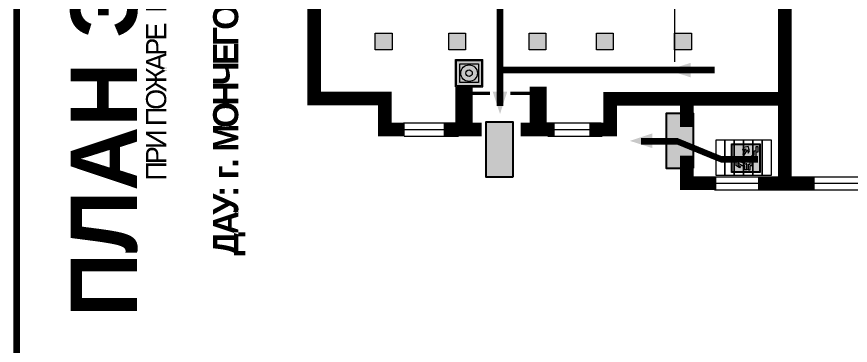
# Model space of a CAD drawing. Header units: millimetres. Extents: x 13810 to 67229, y 12374 to 21950.
# Drawn here: x 25277.2 to 25509.5, y 19099.7 to 19191.3 of the extents above; entities that cross this region are included whole.
import ezdxf

# ---------------------------------------------------------------- set-up
doc = ezdxf.new("R2010")
doc.units = ezdxf.units.MM
doc.layers.add('План_Штампы', color=7, linetype='Continuous')
doc.styles.add('обычный', font='arial.ttf')

# ---------------------------------------------------------------- blocks, each defined once
blk = doc.blocks.new('A$C54414219')
at = {"true_color": 0xffffff}
h = blk.add_hatch(color=7, dxfattribs=at)
h.paths.add_polyline_path([(2.39, -9.45), (2.39, -18.3), (11.23, -18.3), (11.23, -9.45)], flags=0)
h.paths.add_polyline_path([(10.71, -13.87, -1), (2.92, -13.87, -1)], flags=0)
h.paths.add_polyline_path([(8.3, -13.87, -1), (5.33, -13.87, -1)], flags=0)
h.paths.add_polyline_path([(0.41, -7.47), (0.41, -20.27), (13.21, -20.27), (13.21, -7.47)])
h.paths.add_polyline_path([(0.92, -19.77), (12.71, -19.77), (12.71, -7.98), (0.92, -7.98)], flags=16)
h.paths.add_polyline_path([(11.23, -9.45), (11.23, -18.3), (2.39, -18.3), (2.39, -9.45)], flags=0)
at = {"lineweight": 5}
h = blk.add_hatch(color=242, dxfattribs=at)
h.paths.add_polyline_path([(12.71, -7.98), (0.92, -7.98), (0.92, -19.77), (12.71, -19.77)])
h.paths.add_polyline_path([(11.23, -18.3), (2.39, -18.3), (2.39, -9.45), (11.23, -9.45)], flags=16)
h.paths.add_polyline_path([(10.71, -13.87, -1), (2.92, -13.87, -1)], flags=0)
h.paths.add_polyline_path([(8.3, -13.87, -1), (5.33, -13.87, -1)], flags=0)
at = {"true_color": 0xffffff}
h = blk.add_hatch(color=7, dxfattribs=at)
h.paths.add_polyline_path([(2.39, -9.45), (2.39, -18.3), (11.23, -18.3), (11.23, -9.45)])
h.paths.add_polyline_path([(10.71, -13.87, -1), (2.92, -13.87, -1)], flags=16)
h.paths.add_polyline_path([(8.3, -13.87, -1), (5.33, -13.87, -1)], flags=0)
at = {"lineweight": 5}
h = blk.add_hatch(color=242, dxfattribs=at)
h.paths.add_polyline_path([(2.92, -13.87, 1), (10.71, -13.87, 1)])
h.paths.add_polyline_path([(8.3, -13.87, -1), (5.33, -13.87, -1)], flags=16)
at = {"color": 242, "lineweight": 5}
for p, q in [((0.41, -20.27), (0.41, -7.47)), ((0.41, -7.47), (13.21, -7.47)), ((0.41, -7.47), (13.21, -7.47)), ((13.21, -20.27), (13.21, -7.47)), ((0.41, -20.27), (13.21, -20.27))]:
    blk.add_line(p, q, dxfattribs=at)
for points in [[(0.92, -7.98), (12.71, -7.98), (12.71, -19.77), (0.92, -19.77)], [(2.39, -9.45), (11.23, -9.45), (11.23, -18.3), (2.39, -18.3)]]:
    blk.add_lwpolyline(points, close=True, dxfattribs=at)
for radius in [3.89, 1.49]:
    blk.add_circle((6.81, -13.87), radius, dxfattribs=at)
blk = doc.blocks.new('A$C7B4425F7')
at = {"true_color": 0xffffff}
blk.add_hatch(color=7, dxfattribs=at).paths.add_polyline_path([(0, 0), (-16, 0), (-16, -8), (0, -8)])
h = blk.add_hatch(color=126)
h.paths.add_polyline_path([(-0.2, -0.2), (-15.8, -0.2), (-15.8, -7.8), (-0.2, -7.8)])
h.paths.add_polyline_path([(-11.76, -2.03), (-11.76, -3.66), (-11.17, -3.66, -0.568275), (-11.17, -6.18), (-12.58, -6.18), (-12.58, -2.03)], flags=16)
h.paths.add_polyline_path([(-13.33, -4.12, -0.495768), (-13.59, -6.18), (-15.03, -6.18), (-15.03, -2.03), (-13.59, -2.03, -0.487973)], flags=16)
h.paths.add_polyline_path([(-10.25, -2.03), (-9.48, -2.03), (-9.48, -6.18), (-10.25, -6.18)], flags=16)
h.paths.add_polyline_path([(-13.84, -3.69), (-14.24, -3.69), (-14.24, -3.03), (-13.9, -3.03, -0.692621)], flags=0)
h.paths.add_polyline_path([(-9.15, -2.03), (-8.4, -2.03), (-8.04, -3.07), (-7.68, -2.03), (-6.93, -2.03), (-7.64, -4.1), (-6.93, -6.18), (-7.68, -6.18), (-8.04, -5.14), (-8.4, -6.18), (-9.15, -6.18), (-8.44, -4.1)], flags=16)
h.paths.add_polyline_path([(-11.76, -4.46), (-11.42, -4.46, -0.692621), (-11.36, -5.12), (-11.76, -5.12)], flags=0)
h.paths.add_polyline_path([(-13.9, -5.2), (-14.24, -5.2), (-14.24, -4.55), (-13.84, -4.55, -0.708038)], flags=0)
edge = h.paths.add_edge_path(flags=16)
edge.add_ellipse((-5.51, -4.08), major_axis=(0, 2.05), ratio=0.586184, start_angle=0, end_angle=360)
edge = h.paths.add_edge_path(flags=0)
edge.add_ellipse((-5.51, -4.08), major_axis=(0, 1.14), ratio=0.454828, start_angle=0, end_angle=360)
h.paths.add_polyline_path([(-4.13, -4.96, 0.377264), (-3.48, -4.52, 0.0555), (-3.16, -2.03), (-1.66, -2.03), (-1.66, -4.96), (-0.96, -4.96), (-0.96, -7.01), (-1.75, -7.01), (-1.75, -6.18), (-3.3, -6.18), (-3.3, -7.02), (-4.13, -7.02)], flags=16)
h.paths.add_polyline_path([(-2.73, -2.91), (-2.28, -2.91), (-2.28, -4.96), (-3.05, -4.96, 0.079136)], flags=0)
at = {"color": 126}
blk.add_lwpolyline([(-16, -8), (0, -8), (0, 0), (-16, 0)], close=True, dxfattribs=at)
blk = doc.blocks.new('вниз')
at = {"lineweight": 0, "true_color": 0xffffff}
h = blk.add_hatch(color=7, dxfattribs=at)
h.dxf.hatch_style = 1
h.paths.add_polyline_path([(40994.51, -4472.22), (40986.51, -4472.22), (40986.51, -4480.22), (40994.51, -4480.22)])
h.paths.add_polyline_path([(40994.31, -4472.42), (40994.31, -4480.01), (40986.71, -4480.01), (40986.71, -4472.42)], flags=16)
h.paths.add_polyline_path([(40988.43, -4473.53), (40989.43, -4473.53), (40990.19, -4473.96), (40990.19, -4474.6), (40991, -4474.6), (40991, -4475.06), (40989.73, -4475.06), (40989.73, -4474.46), (40989.3, -4475.18), (40990.17, -4475.7), (40990.17, -4477.11), (40989.63, -4477.11), (40989.63, -4476.01), (40988.94, -4475.59), (40988.94, -4476.46), (40988.94, -4476.46), (40987.47, -4476.46), (40987.26, -4476.46), (40987.26, -4475.92), (40988.4, -4475.92), (40988.4, -4475.2), (40989.1, -4473.99), (40988.66, -4473.99), (40988.24, -4474.7), (40987.86, -4474.47), (40988.41, -4473.56)], flags=0)
h.paths.add_polyline_path([(40990.55, -4473.29, -1), (40989.69, -4473.29, -1)], flags=0)
h.paths.add_polyline_path([(40988.85, -4476.89), (40988.85, -4477.43), (40990.1, -4477.43), (40990.1, -4477.99), (40991.34, -4477.99), (40991.34, -4478.54), (40992.59, -4478.54), (40992.59, -4479.09), (40993.83, -4479.09), (40993.83, -4479.52), (40992.17, -4479.52), (40992.17, -4478.97), (40990.91, -4478.97), (40990.91, -4478.41), (40989.68, -4478.41), (40989.68, -4477.86), (40988.43, -4477.86), (40988.43, -4477.31), (40987.6, -4477.31), (40987.18, -4477.31), (40987.18, -4476.89)], flags=0)
h.paths.add_polyline_path([(40991.61, -4475.33), (40993.12, -4476.2), (40992.9, -4475.27), (40993.48, -4475.6), (40993.83, -4476.88), (40992.56, -4477.22), (40991.97, -4476.88), (40992.9, -4476.61), (40991.38, -4475.74), (40991.58, -4475.39)], flags=0)
h.paths.add_polyline_path([(40990.19, -4473.96), (40989.43, -4473.53), (40988.43, -4473.53), (40988.41, -4473.56), (40987.86, -4474.47), (40988.24, -4474.7), (40988.66, -4473.99), (40989.1, -4473.99), (40988.4, -4475.2), (40988.4, -4475.92), (40987.26, -4475.92), (40987.26, -4476.46), (40987.47, -4476.46), (40988.94, -4476.46), (40988.94, -4476.27), (40988.94, -4475.59), (40989.63, -4476.01), (40989.63, -4477.11), (40990.17, -4477.11), (40990.17, -4475.7), (40989.3, -4475.18), (40989.73, -4474.46), (40989.73, -4475.06), (40991, -4475.06), (40991, -4474.6), (40990.19, -4474.6)], flags=0)
h.paths.add_polyline_path([(40990.55, -4473.29, 1), (40989.69, -4473.29, 1)], flags=0)
h.paths.add_polyline_path([(40991.61, -4475.33), (40991.58, -4475.39), (40991.38, -4475.74), (40992.9, -4476.61), (40991.97, -4476.88), (40992.56, -4477.22), (40993.83, -4476.88), (40993.48, -4475.6), (40992.9, -4475.27), (40993.12, -4476.2)], flags=0)
h.paths.add_polyline_path([(40990.1, -4477.43), (40988.85, -4477.43), (40988.85, -4476.89), (40987.18, -4476.89), (40987.18, -4477.31), (40987.6, -4477.31), (40988.43, -4477.31), (40988.43, -4477.86), (40989.68, -4477.86), (40989.68, -4478.41), (40990.91, -4478.41), (40990.91, -4478.97), (40992.17, -4478.97), (40992.17, -4479.52), (40993.83, -4479.52), (40993.83, -4479.09), (40992.59, -4479.09), (40992.59, -4478.54), (40991.34, -4478.54), (40991.34, -4477.99), (40990.1, -4477.99)], flags=0)
at = {"lineweight": 0}
h = blk.add_hatch(color=126, dxfattribs=at)
h.dxf.hatch_style = 1
h.paths.add_polyline_path([(40994.31, -4472.42), (40986.71, -4472.42), (40986.71, -4480.01), (40994.31, -4480.01)])
h.paths.add_polyline_path([(40988.43, -4473.53), (40989.43, -4473.53), (40990.19, -4473.96), (40990.19, -4474.6), (40991, -4474.6), (40991, -4475.06), (40989.73, -4475.06), (40989.73, -4474.46), (40989.3, -4475.18), (40990.17, -4475.7), (40990.17, -4477.11), (40989.63, -4477.11), (40989.63, -4476.01), (40988.94, -4475.59), (40988.94, -4476.46), (40988.94, -4476.46), (40987.47, -4476.46), (40987.26, -4476.46), (40987.26, -4475.92), (40988.4, -4475.92), (40988.4, -4475.2), (40989.1, -4473.99), (40988.66, -4473.99), (40988.24, -4474.7), (40987.86, -4474.47), (40988.41, -4473.56)], flags=16)
h.paths.add_polyline_path([(40990.55, -4473.29, -1), (40989.69, -4473.29, -1)], flags=16)
h.paths.add_polyline_path([(40988.85, -4476.89), (40988.85, -4477.43), (40990.1, -4477.43), (40990.1, -4477.99), (40991.34, -4477.99), (40991.34, -4478.54), (40992.59, -4478.54), (40992.59, -4479.09), (40993.83, -4479.09), (40993.83, -4479.52), (40992.17, -4479.52), (40992.17, -4478.97), (40990.91, -4478.97), (40990.91, -4478.41), (40989.68, -4478.41), (40989.68, -4477.86), (40988.43, -4477.86), (40988.43, -4477.31), (40987.6, -4477.31), (40987.18, -4477.31), (40987.18, -4476.89)], flags=16)
h.paths.add_polyline_path([(40991.61, -4475.33), (40993.12, -4476.2), (40992.9, -4475.27), (40993.48, -4475.6), (40993.83, -4476.88), (40992.56, -4477.22), (40991.97, -4476.88), (40992.9, -4476.61), (40991.38, -4475.74), (40991.58, -4475.39)], flags=16)
at = {"lineweight": 0, "true_color": 0xffffff}
h = blk.add_hatch(color=7, dxfattribs=at)
h.dxf.hatch_style = 1
h.paths.add_polyline_path([(40989.73, -4474.46), (40989.73, -4475.06), (40991, -4475.06), (40991, -4474.6), (40990.19, -4474.6), (40990.19, -4473.96), (40989.43, -4473.53), (40988.43, -4473.53), (40988.41, -4473.56), (40987.86, -4474.47), (40988.24, -4474.7), (40988.66, -4473.99), (40989.1, -4473.99), (40988.4, -4475.2), (40988.4, -4475.92), (40987.26, -4475.92), (40987.26, -4476.46), (40987.47, -4476.46), (40988.94, -4476.46), (40988.94, -4475.59), (40989.63, -4476.01), (40989.63, -4477.11), (40990.17, -4477.11), (40990.17, -4475.7), (40989.3, -4475.18)])
h.paths.add_polyline_path([(40989.69, -4473.29, 1), (40990.55, -4473.29, 1)])
h.paths.add_polyline_path([(40991.61, -4475.33), (40991.58, -4475.39), (40991.38, -4475.74), (40992.9, -4476.61), (40991.97, -4476.88), (40992.56, -4477.22), (40993.83, -4476.88), (40993.48, -4475.6), (40992.9, -4475.27), (40993.12, -4476.2)])
h.paths.add_polyline_path([(40990.1, -4477.43), (40988.85, -4477.43), (40988.85, -4476.89), (40987.18, -4476.89), (40987.18, -4477.31), (40987.6, -4477.31), (40988.43, -4477.31), (40988.43, -4477.86), (40989.68, -4477.86), (40989.68, -4478.41), (40990.91, -4478.41), (40990.91, -4478.97), (40992.17, -4478.97), (40992.17, -4479.52), (40993.83, -4479.52), (40993.83, -4479.09), (40992.59, -4479.09), (40992.59, -4478.54), (40991.34, -4478.54), (40991.34, -4477.99), (40990.1, -4477.99)])
at = {"color": 126, "lineweight": 0}
for points in [[(40986.51, -4472.22), (40994.51, -4472.22), (40994.51, -4480.22), (40986.51, -4480.22)], [(40986.71, -4472.42), (40994.31, -4472.42), (40994.31, -4480.01), (40986.71, -4480.01)]]:
    blk.add_lwpolyline(points, close=True, dxfattribs=at)
for points in [[(40987.47, -4476.46), (40987.26, -4476.46), (40987.26, -4475.92), (40988.4, -4475.92), (40988.4, -4475.2), (40989.1, -4473.99), (40988.66, -4473.99), (40988.24, -4474.7), (40987.86, -4474.47), (40988.41, -4473.56), (40988.43, -4473.53), (40989.43, -4473.53), (40990.19, -4473.96), (40990.19, -4474.6), (40991, -4474.6), (40991, -4475.06), (40989.73, -4475.06), (40989.73, -4474.46), (40989.3, -4475.18), (40990.17, -4475.7), (40990.17, -4477.11), (40989.63, -4477.11), (40989.63, -4476.01), (40988.94, -4475.59), (40988.94, -4476.46)], [(40991.58, -4475.39), (40991.38, -4475.74), (40992.9, -4476.61), (40991.97, -4476.88), (40992.56, -4477.22), (40993.83, -4476.88), (40993.48, -4475.6), (40992.9, -4475.27), (40993.12, -4476.2), (40991.61, -4475.33), (40991.58, -4475.39)], [(40987.6, -4477.31), (40987.18, -4477.31), (40987.18, -4476.89), (40988.85, -4476.89), (40988.85, -4477.43), (40990.1, -4477.43), (40990.1, -4477.99), (40991.34, -4477.99), (40991.34, -4478.54), (40992.59, -4478.54), (40992.59, -4479.09), (40993.83, -4479.09), (40993.83, -4479.52), (40992.17, -4479.52), (40992.17, -4478.97), (40990.91, -4478.97), (40990.91, -4478.41), (40989.68, -4478.41), (40989.68, -4477.86), (40988.43, -4477.86), (40988.43, -4477.31), (40987.6, -4477.31)], [(40987.47, -4476.46), (40988.94, -4476.46), (40988.94, -4476.27)]]:
    blk.add_lwpolyline(points, dxfattribs=at)
blk.add_circle((40990.12, -4473.29), 0.432, dxfattribs=at)

msp = doc.modelspace()

# ---------------------------------------------------------------- hatches: boundary and pattern name
at = {"lineweight": 0}
h = msp.add_hatch(color=256, dxfattribs=at)
h.dxf.hatch_style = 1
h.paths.add_polyline_path([(25377.14, 19182.06), (25381.82, 19182.06), (25381.82, 19186.73), (25377.14, 19186.73)])
h = msp.add_hatch(color=256, dxfattribs=at)
h.dxf.hatch_style = 1
h.paths.add_polyline_path([(25397.59, 19182.06), (25402.27, 19182.06), (25402.27, 19186.73), (25397.59, 19186.73)])
h = msp.add_hatch(color=256, dxfattribs=at)
h.dxf.hatch_style = 1
h.paths.add_polyline_path([(25419.99, 19182.06), (25424.67, 19182.06), (25424.67, 19186.73), (25419.99, 19186.73)])
h = msp.add_hatch(color=256, dxfattribs=at)
h.dxf.hatch_style = 1
h.paths.add_polyline_path([(25438.75, 19182.06), (25443.43, 19182.06), (25443.43, 19186.73), (25438.75, 19186.73)])
h = msp.add_hatch(color=256, dxfattribs=at)
h.dxf.hatch_style = 1
h.paths.add_polyline_path([(25460.51, 19182.06), (25465.19, 19182.06), (25465.19, 19186.73), (25460.51, 19186.73)])

# ---------------------------------------------------------------- linework, layer by layer
at = {"color": 2, "lineweight": 100}
msp.add_lwpolyline([(25277.24, 19477.83), (25877.24, 19477.83), (25877.24, 19082.83), (25277.24, 19082.83)], close=True, dxfattribs=at)
at = {"color": 126, "lineweight": 100, "true_color": 0x008754}
for points in [[(25411.91, 19166.47), (25411.91, 19399.3)], [(25471.66, 19176.41), (25411.91, 19176.41)], [(25451.21, 19156.57), (25455.35, 19156.57)], [(25455.35, 19156.57), (25461.24, 19156.57), (25470.55, 19152.76)], [(25470.55, 19152.76), (25473.49, 19151.55), (25483.76, 19151.55)]]:
    msp.add_lwpolyline(points, dxfattribs=at)
at = {"lineweight": 0}
for points, const_width in [([(25463.9, 19168.43), (25491.27, 19168.43), (25491.27, 19144.89), (25491.27, 19233.42)], 3.8), ([(25385.31, 19159.86), (25379.8, 19159.86), (25379.8, 19168.46), (25360.08, 19168.46), (25360.08, 19194.66)], 3.8), ([(25401.86, 19159.86), (25401.86, 19171.75)], 4.75), ([(25422.48, 19171.75), (25422.48, 19160.47)], 4.75), ([(25400.84, 19169.91), (25409.11, 19169.91)], 0.95), ([(25414.72, 19169.91), (25421.34, 19169.91)], 0.95), ([(25463.9, 19160.56), (25463.9, 19168.43), (25442.54, 19168.43), (25442.54, 19159.86), (25436.75, 19159.86)], 3.8), ([(25406.79, 19159.86), (25396.16, 19159.86)], 3.8), ([(25427.16, 19159.86), (25417.61, 19159.86)], 3.8), ([(25472.12, 19144.89), (25463.9, 19144.89), (25463.9, 19152.55)], 3.8), ([(25499.58, 19144.89), (25483.72, 19144.89)], 3.8)]:
    msp.add_lwpolyline(points, dxfattribs=dict(at, const_width=const_width))
for points in [[(25460.51, 19229.12), (25460.51, 19178.71)], [(25384.98, 19161.69), (25400.1, 19161.69)], [(25424.96, 19161.7), (25440.08, 19161.7)], [(25385.31, 19159.86), (25400.43, 19159.86)], [(25425.29, 19159.87), (25440.41, 19159.87)], [(25385.21, 19158), (25400.33, 19158)], [(25425.19, 19158.01), (25440.31, 19158.01)], [(25471.95, 19146.65), (25687.74, 19146.65)], [(25472.12, 19144.89), (25687.91, 19144.89)], [(25471.68, 19143.06), (25687.47, 19143.06)]]:
    msp.add_lwpolyline(points, dxfattribs=at)
for points in [[(25377.14, 19186.73), (25381.82, 19186.73), (25381.82, 19182.06), (25377.14, 19182.06)], [(25397.59, 19186.73), (25402.27, 19186.73), (25402.27, 19182.06), (25397.59, 19182.06)], [(25419.99, 19186.73), (25424.67, 19186.73), (25424.67, 19182.06), (25419.99, 19182.06)], [(25438.75, 19186.73), (25443.43, 19186.73), (25443.43, 19182.06), (25438.75, 19182.06)], [(25460.51, 19186.73), (25465.19, 19186.73), (25465.19, 19182.06), (25460.51, 19182.06)], [(25471.97, 19147.16), (25474.56, 19147.16), (25474.56, 19156.92), (25471.97, 19156.92)], [(25474.56, 19147.16), (25477.16, 19147.16), (25477.16, 19156.92), (25474.56, 19156.92)], [(25477.16, 19147.16), (25479.75, 19147.16), (25479.75, 19156.92), (25477.16, 19156.92)], [(25479.75, 19147.16), (25482.34, 19147.16), (25482.34, 19156.92), (25479.75, 19156.92)], [(25482.34, 19147.16), (25484.94, 19147.16), (25484.94, 19156.92), (25482.34, 19156.92)], [(25484.94, 19147.16), (25487.53, 19147.16), (25487.53, 19156.92), (25484.94, 19156.92)]]:
    msp.add_lwpolyline(points, close=True, dxfattribs=at)
at = {"layer": 'План_Штампы', "color": 126, "true_color": 0x008754}
for points in [[(25465.02, 19178.45), (25465.01, 19174.38), (25458.75, 19176.39)], [(25409.83, 19170.44), (25413.91, 19170.44), (25411.9, 19164.18)], [(25454.31, 19158.75), (25454.31, 19154.67), (25448.05, 19156.68)]]:
    msp.add_solid(points, dxfattribs=at)

# ---------------------------------------------------------------- block references
at = {"xscale": 0.59375, "yscale": 0.59375, "zscale": 0.59375}
msp.add_blockref('A$C54414219', (25399.23, 19183.79), dxfattribs=at)
at = {"color": 126, "true_color": 0x008754, "rotation": 90}
msp.add_blockref('вниз', (21004.18, -21838.68), dxfattribs=at)
at = {"layer": 'План_Штампы', "xscale": 0.95, "yscale": 0.95, "zscale": 0.95, "rotation": 90}
for p in [(25458.19, 19164.29), (25407.94, 19161.9)]:
    msp.add_blockref('A$C7B4425F7', p, dxfattribs=at)

# ---------------------------------------------------------------- texts
at = {"color": 0, "lineweight": 0, "insert": (25317.84, 19237.52), "char_height": 7, "width": 449.2158, "attachment_point": 5, "rotation": 90, "style": 'обычный'}
msp.add_mtext('{\\fArial Black|b1|i0|c204|p34;\\H2x;\\T0.85;  \\fArial Narrow|b0|i0|c204|p34;\\H0.8x;\\W0.9;\\P\\fProxima Nova Rg|b0|i0|c204|p2;\\H0.5x;\\W1;\\C256;ПРИ ПОЖАРЕ  ИЛИ ДРУГИХ ЧРЕЗВЫЧАЙНЫХ СИТУАЦИЯХ  \\PИЗ ПОМЕЩЕНИЙ \\fProxima Nova Rg|b1|i0|c204|p2;\\H1.25x;\\PДАУ: г. МОНЧЕГОРСК, пр. МЕТАЛЛУРГОВ,  д. 25,  1 ЭТАЖ}', dxfattribs=at)
at = {"lineweight": 0, "insert": (25292.25, 19107.63), "char_height": 18.5, "width": 444.5011, "attachment_point": 1, "rotation": 90, "style": 'обычный'}
msp.add_mtext('{\\fProxima Nova Rg|b1|i0|c204|p2;ПЛАН ЭВАКУАЦИИ}', dxfattribs=at)

doc.saveas('drawing.dxf')
